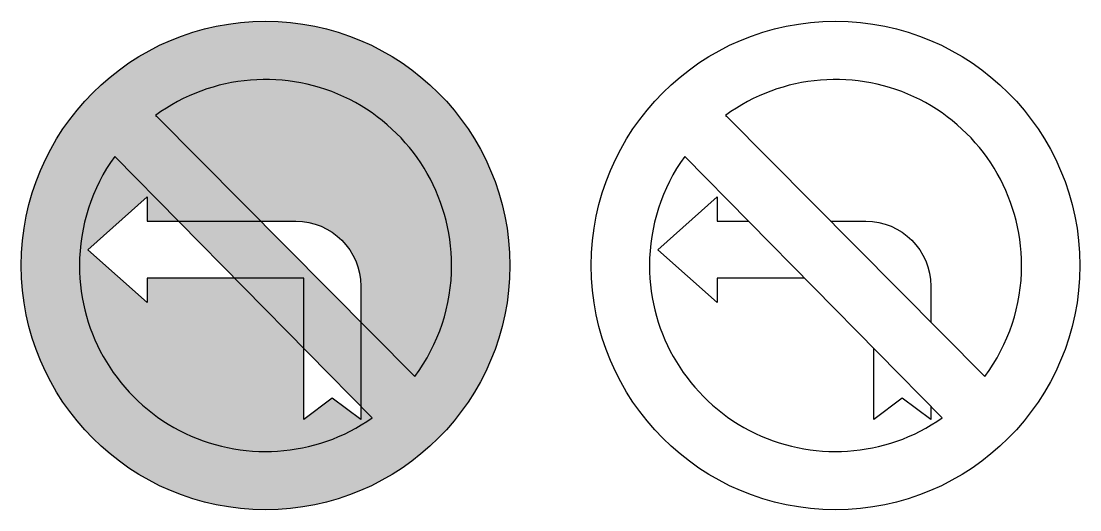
# Model space of a CAD drawing. Extents: x -700 to 600, y 2 to 603.
import ezdxf

# ---------------------------------------------------------------- set-up
doc = ezdxf.new("R2010")
doc.units = 0
doc.header["$MEASUREMENT"] = 0

msp = doc.modelspace()

# ---------------------------------------------------------------- hatches: boundary and pattern name
h = msp.add_hatch(color=1)
edge = h.paths.add_edge_path()
edge.add_arc((-399.9944999999999, 302.51), 300.0055, 0, 180, ccw=False)
edge.add_arc((-399.9944999999999, 302.51), 300.0055, -180, 0, ccw=False)
edge = h.paths.add_edge_path(flags=16)
edge.add_line((-535.059, 486.823), (-533.7149999999999, 485.796))
edge.add_line((-533.7149999999999, 485.796), (-216.6899999999999, 166.077))
edge.add_arc((-399.9884786924067, 302.5089591328746), 228.4994786947775, 323.3391062395059, 360.0002609953146)
edge.add_arc((-399.9948162996924, 302.5064940206107), 228.5058163265887, 0.00087909281830291, 126.2333642956551)
edge = h.paths.add_edge_path(flags=16)
edge.add_line((-269.0309999999999, 115.261), (-585.1539999999999, 436.413))
edge.add_arc((-400.0007915646816, 302.5093866729102), 228.4992084361414, 144.1253808869845, 179.9998462092979)
edge.add_arc((-399.9944576599254, 302.5131178721608), 228.5055423613456, 180.0007817793566, 304.96880316584)
h = msp.add_hatch(color=7)
edge = h.paths.add_edge_path()
edge.add_line((-535.059, 486.823), (-533.7149999999999, 485.796))
edge.add_line((-533.7149999999999, 485.796), (-216.6899999999999, 166.077))
edge.add_arc((-399.9884786924067, 302.5089591328746), 228.4994786947775, 323.3391062395059, 360.0002609953146)
edge.add_arc((-399.9948162996924, 302.5064940206107), 228.5058163265887, 0.00087909281830291, 126.2333642956551)
edge = h.paths.add_edge_path()
edge.add_line((-269.0309999999999, 115.261), (-585.1539999999999, 436.413))
edge.add_arc((-400.0007915646816, 302.5093866729102), 228.4992084361414, 144.1253808869845, 179.9998462092979)
edge.add_arc((-399.9944576599254, 302.5131178721608), 228.5055423613456, 180.0007817793566, 304.96880316584)
edge = h.paths.add_edge_path(flags=16)
edge.add_line((-618.2577999999999, 321.903), (-545.5649999999998, 386.903))
edge.add_line((-545.5649999999998, 386.903), (-545.5649999999998, 356.903))
edge.add_line((-545.5649999999998, 356.903), (-362.9399999999999, 356.959))
edge.add_arc((-362.9719421826724, 276.9590596580852), 79.99994671881326, 0.019294611844713927, 89.97712308096118, ccw=False)
edge.add_line((-282.9719999999999, 276.986), (-283.0249999999999, 113.203))
edge.add_line((-283.0249999999999, 113.203), (-318.0289999999999, 139.449))
edge.add_line((-318.0289999999999, 139.449), (-353.0279999999999, 113.184))
edge.add_line((-353.0279999999999, 113.184), (-353.0279999999999, 286.903))
edge.add_line((-353.0279999999999, 286.903), (-545.5649999999998, 286.903))
edge.add_line((-545.5649999999998, 286.903), (-545.5649999999998, 256.903))
edge.add_line((-545.5649999999998, 256.903), (-618.2577999999999, 321.903))

# ---------------------------------------------------------------- linework, layer by layer
for points in [[(-699.9999999999999, 302.51, -1), (-99.98899999999992, 302.51, -1)], [(0.0004999999998744897, 302.5104999999999, -1), (600.0105000000001, 302.5104999999999, -1)], [(-535.059, 486.823), (-533.7149999999999, 485.796), (-216.6899999999999, 166.077, 0.161343), (-171.4889999999999, 302.51, 0.614197)], [(164.9404999999999, 486.8234999999999), (166.2905000000001, 485.7964999999998), (483.3105, 166.0774999999999, 0.161343), (528.5105000000001, 302.5104999999999, 0.614197)], [(-269.0309999999999, 115.261), (-585.1539999999999, 436.413, 0.157823), (-628.4999999999999, 302.51, 0.6066239999999999)], [(430.9704999999999, 115.2614999999998), (114.8505, 436.4134999999999, 0.157823), (71.5005000000001, 302.5104999999999, 0.6066239999999999)], [(-618.2577999999999, 321.903), (-545.5649999999998, 386.903), (-545.5649999999998, 356.903), (-362.9399999999999, 356.959, -0.413998), (-282.9719999999999, 276.986), (-283.0249999999999, 113.203), (-318.0289999999999, 139.449), (-353.0279999999999, 113.184), (-353.0279999999999, 286.903), (-545.5649999999998, 286.903), (-545.5649999999998, 256.903)]]:
    msp.add_lwpolyline(points, format="xyb", close=True)
for points in [[(262.0205000000001, 286.9044999999999), (154.4404999999999, 286.9044999999999), (154.4404999999999, 256.9044999999999), (81.74050000000011, 321.9044999999999), (154.4404999999999, 386.9044999999999), (154.4404999999999, 356.9044999999999), (193.1105, 356.9044999999999)], [(416.9804999999999, 129.5104999999999), (416.9804999999999, 113.2034999999998), (381.9704999999999, 139.4494999999999), (346.9704999999999, 113.1844999999999), (346.9704999999999, 200.5924999999999)]]:
    msp.add_lwpolyline(points)
msp.add_lwpolyline([(294.0205000000001, 356.9474999999998), (337.0605, 356.9594999999999, -0.413998), (417.0305000000001, 276.9874999999998), (417.0105000000001, 232.9264999999999)], format="xyb")

doc.saveas('drawing.dxf')
